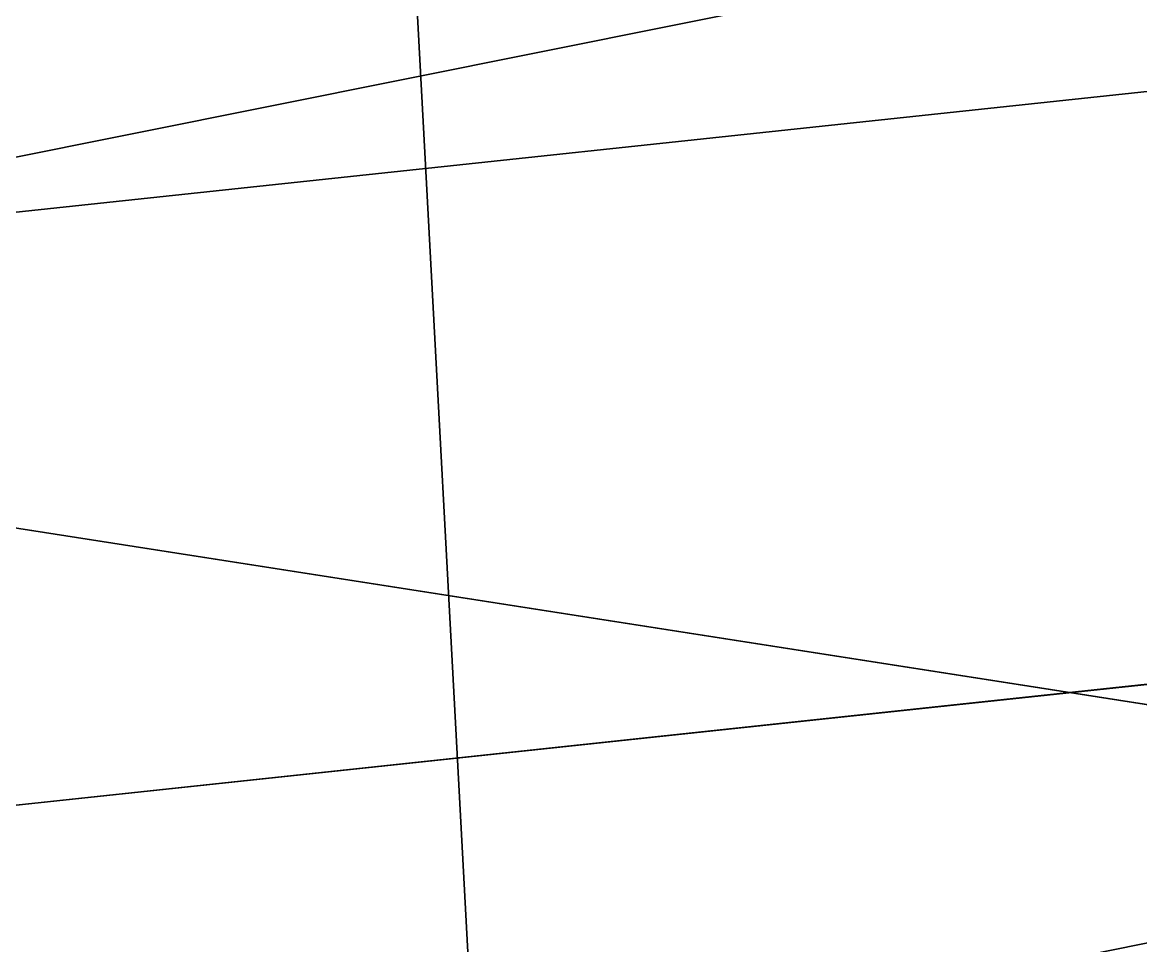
# Model space of a CAD drawing. Header units: metres. Extents: x 503497 to 504361, y 6966567 to 6966857.
# Drawn here: x 504150.092 to 504150.695, y 6966712.599 to 6966713.096 of the extents above; entities that cross this region are included whole.
import ezdxf

# ---------------------------------------------------------------- set-up
doc = ezdxf.new("R2010")
doc.units = ezdxf.units.M

msp = doc.modelspace()

# ---------------------------------------------------------------- linework, layer by layer
at = {"layer": 'SHADOW_APPROVED_20260621T120000'}
for points in [[(504149.5371, 6966727.3537), (504149.9912, 6966730.2649), (504152.8572, 6966677.0421), (504152.4031, 6966674.1309), (504149.5371, 6966727.3537)], [(504158.3042, 6966725.9861), (504149.5371, 6966727.3537), (504152.4031, 6966674.1309), (504161.1702, 6966672.7633), (504158.3042, 6966725.9861)]]:
    msp.add_lwpolyline(points, close=True, dxfattribs=at)
at = {"layer": 'SHADOW_APPROVED_20261221T150000'}
for points in [[(504128.3574, 6966713.6393), (504140.8554, 6966711.6898), (504178.5493, 6966715.7101), (504166.0513, 6966717.6596), (504128.3574, 6966713.6393)], [(504140.8554, 6966711.6898), (504140.7719, 6966711.1544), (504178.4658, 6966715.1747), (504178.5493, 6966715.7101), (504140.8554, 6966711.6898)], [(504140.8554, 6966711.6898), (504140.8554, 6966711.6898), (504178.5493, 6966715.7101), (504178.5493, 6966715.7101), (504140.8554, 6966711.6898)], [(504124.9683, 6966704.1079), (504125.9354, 6966710.4181), (504163.6293, 6966714.4384), (504162.6622, 6966708.1282), (504124.9683, 6966704.1079)], [(504125.9354, 6966710.4181), (504127.8093, 6966710.1258), (504165.5032, 6966714.1461), (504163.6293, 6966714.4384), (504125.9354, 6966710.4181)]]:
    msp.add_lwpolyline(points, close=True, dxfattribs=at)
at = {"layer": 'SHADOW_APPROVED_20261221T160000'}
for points in [[(504140.8554, 6966711.6898), (504140.7719, 6966711.1544), (504200.3337, 6966723.1062), (504200.4172, 6966723.6416), (504140.8554, 6966711.6898)], [(504137.1539, 6966693.1239), (504139.8525, 6966710.4238), (504204.6812, 6966723.4325), (504201.9826, 6966706.1326), (504137.1539, 6966693.1239)], [(504139.8525, 6966710.4238), (504143.9181, 6966709.7896), (504208.7468, 6966722.7983), (504204.6812, 6966723.4325), (504139.8525, 6966710.4238)], [(504139.8525, 6966710.4238), (504139.8525, 6966710.4238), (504204.6812, 6966723.4325), (504204.6812, 6966723.4325), (504139.8525, 6966710.4238)], [(504140.7719, 6966711.1544), (504144.1851, 6966710.622), (504203.7469, 6966722.5738), (504200.3337, 6966723.1062), (504140.7719, 6966711.1544)]]:
    msp.add_lwpolyline(points, close=True, dxfattribs=at)
at = {"layer": 'SHADOW_COMPARATOR_RL48_20260621T120000'}
for points in [[(504149.5371, 6966727.3537), (504149.9912, 6966730.2649), (504151.6255, 6966699.9151), (504151.1714, 6966697.0039), (504149.5371, 6966727.3537)], [(504158.3042, 6966725.9861), (504149.5371, 6966727.3537), (504151.1714, 6966697.0039), (504159.9385, 6966695.6363), (504158.3042, 6966725.9861)]]:
    msp.add_lwpolyline(points, close=True, dxfattribs=at)
at = {"layer": 'SHADOW_COMPARATOR_RL48_20261221T150000'}
for points in [[(504128.3574, 6966713.6393), (504140.8554, 6966711.6898), (504164.3593, 6966714.1967), (504151.8613, 6966716.1462), (504128.3574, 6966713.6393)], [(504140.8554, 6966711.6898), (504140.7719, 6966711.1544), (504164.2758, 6966713.6613), (504164.3593, 6966714.1967), (504140.8554, 6966711.6898)], [(504140.8554, 6966711.6898), (504140.8554, 6966711.6898), (504164.3593, 6966714.1967), (504164.3593, 6966714.1967), (504140.8554, 6966711.6898)], [(504125.9354, 6966710.4181), (504127.8093, 6966710.1258), (504151.3132, 6966712.6327), (504149.4393, 6966712.925), (504125.9354, 6966710.4181)]]:
    msp.add_lwpolyline(points, close=True, dxfattribs=at)
msp.add_lwpolyline([(504190.8283, 6966685.6803), (504148.1475, 6966692.338), (504149.1262, 6966698.6121), (504146.2652, 6966699.0584), (504146.8994, 6966703.124), (504147.1774, 6966703.6976), (504147.688, 6966704.115), (504148.1904, 6966704.2594), (504149.9718, 6966704.033), (504150.1388, 6966705.1037), (504149.3603, 6966705.2766), (504148.9257, 6966705.5672), (504148.5664, 6966706.1202), (504148.4722, 6966706.6148), (504149.4393, 6966712.925), (504151.3132, 6966712.6327), (504151.8613, 6966716.1462), (504164.3593, 6966714.1967)], dxfattribs=at)
at = {"layer": 'SHADOW_COMPARATOR_RL48_20261221T160000'}
for points in [[(504140.8554, 6966711.6898), (504140.7719, 6966711.1544), (504177.9115, 6966718.6069), (504177.995, 6966719.1423), (504140.8554, 6966711.6898)], [(504140.7719, 6966711.1544), (504144.1851, 6966710.622), (504181.3247, 6966718.0745), (504177.9115, 6966718.6069), (504140.7719, 6966711.1544)]]:
    msp.add_lwpolyline(points, close=True, dxfattribs=at)

doc.saveas('drawing.dxf')
